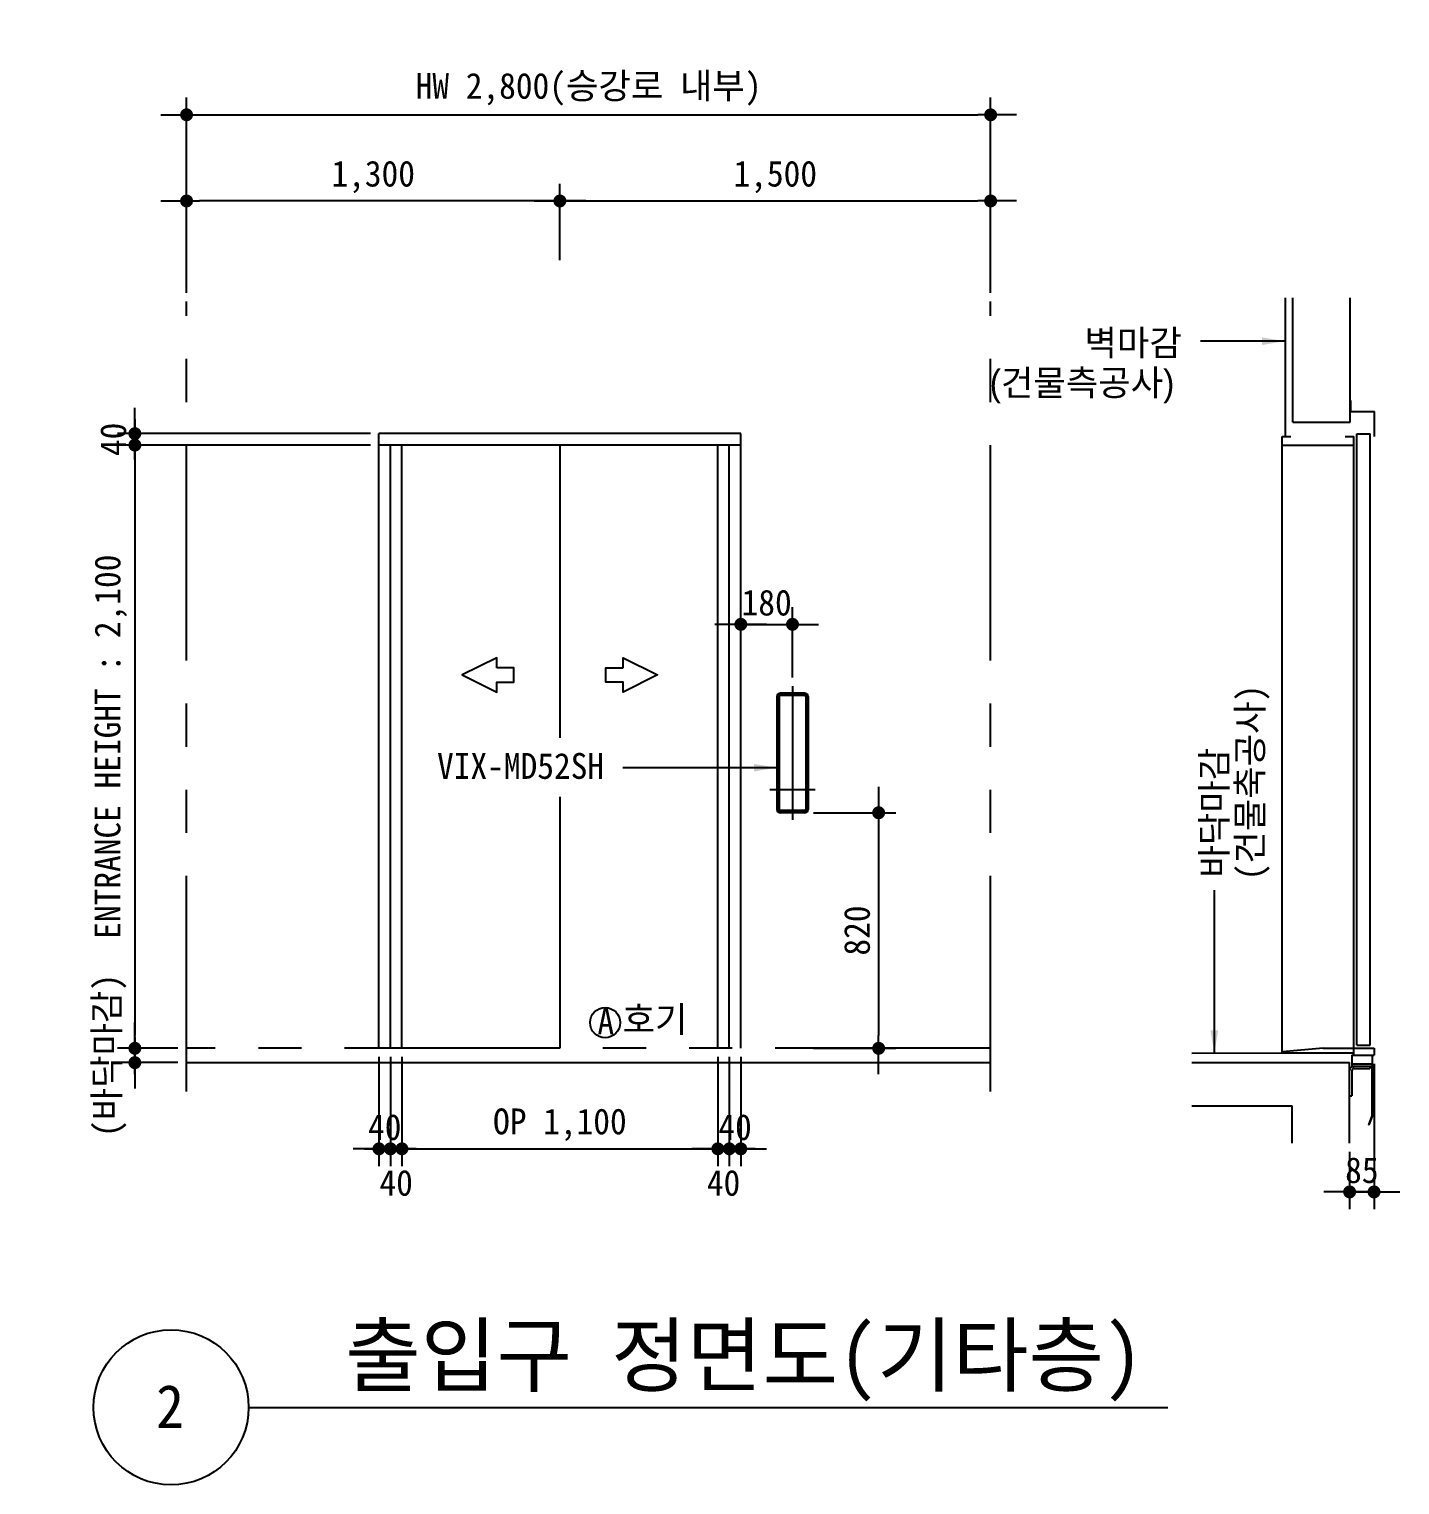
# Model space of a CAD drawing. Extents: x -9109 to 174251, y 57759 to 115528.
# Drawn here: x 47830 to 52604, y 91550 to 96618 of the extents above; entities that cross this region are included whole.
import ezdxf
from ezdxf.enums import TextEntityAlignment as Align

# ---------------------------------------------------------------- set-up
doc = ezdxf.new("R2010")
doc.units = 0
doc.header["$LTSCALE"] = 600
doc.header["$MEASUREMENT"] = 0
doc.linetypes.add('CENTER', pattern=[2, 1.25, -0.25, 0.25, -0.25])
doc.linetypes.add('PHANTOM', pattern=[2.5, 1.25, -0.25, 0.25, -0.25, 0.25, -0.25])
doc.layers.get('0').update_dxf_attribs({"linetype": 'CONTINUOUS'})
for name, color, linetype in [('1', 3, 'CONTINUOUS'), ('3', 1, 'CENTER'), ('4', 6, 'PHANTOM'), ('A-DIMS', 7, 'CONTINUOUS')]:
    doc.layers.add(name, color=color, linetype=linetype)
for name, color, linetype, lineweight in [('A-MKXS-LEAD', 7, 'CONTINUOUS', 25), ('A-XXXX-SYMB', 7, 'CONTINUOUS', 25), ('A-XXXX-TXT1', 3, 'CONTINUOUS', 25), ('A-XXXX-TXT2', 3, 'CONTINUOUS', 25)]:
    doc.layers.add(name, color=color, linetype=linetype, lineweight=lineweight)
doc.styles.add('HY울릉도L', font='')
doc.styles.add('OTIS', font='')
doc.styles.add('굴림', font='')
doc.styles.add('돋움', font='')
doc.styles.add('돋움체', font='')
doc.styles.get('HY울릉도L').set_extended_font_data('Dotum')
doc.styles.get('OTIS').set_extended_font_data('Dotum')
doc.styles.get('굴림').set_extended_font_data('Dotum')
doc.styles.get('돋움').set_extended_font_data('DotumChe')
doc.styles.get('돋움체').set_extended_font_data('DotumChe')
doc.dimstyles.new('CDIM', dxfattribs={"dimtxt": 3, "dimasz": 1.5, "dimexe": 2, "dimexo": 1, "dimgap": 1, "dimtad": 1, "dimdec": 0, "dimrnd": 0.5, "dimzin": 0, "dimdsep": 32, "dimlunit": 6, "dimtxsty": 'HY울릉도L', "dimblk1": '_CIDOT', "dimblk2": '_CIDOT', "dimsah": 1, "dimcen": 5.5, "dimclrd": 2, "dimclre": 2, "dimclrt": 7, "dimadec": 0, "dimazin": 0, "dimtfac": 1, "dimtdec": 0, "dimtix": 1, "dimtmove": 2, "dimatfit": 1, "dimldrblk": '_CIDOT', "dimfxl": 1, "dimtolj": 1, "dimtzin": 0, "dimlwd": -1, "dimarcsym": 0})
doc.dimstyles.new('OTIS', dxfattribs={"dimscale": 100, "dimtxt": 2.25, "dimasz": 2, "dimexe": 0.8, "dimexo": 0.8, "dimgap": 0.7, "dimtad": 1, "dimdsep": 46, "dimtxsty": '굴림', "dimblk": 'DOT', "dimcen": 0, "dimclrd": 3, "dimclre": 3, "dimclrt": 3, "dimadec": 0, "dimazin": 0, "dimtfac": 1, "dimtmove": 0, "dimatfit": 3, "dimfxl": 1, "dimtolj": 1, "dimarcsym": 0})

# ---------------------------------------------------------------- blocks, each defined once
blk = doc.blocks.new('_CIDOT')
at = {"color": 0, "linetype": 'ByBlock'}
blk.add_line((2, 0), (-1, 0), dxfattribs=at)
at = {"color": 0, "linetype": 'ByBlock', "const_width": 0.5}
blk.add_lwpolyline([(-0.25, 0, 1), (0.25, 0, 1)], format="xyb", close=True, dxfattribs=at)
blk = doc.blocks.new('*D248')
at = {"layer": 'A-DIMS', "lineweight": -2, "transparency": 16777216}
for p, q in [((49018.7, 95169.9), (48138.7, 95169.9)), ((48348.7, 93069.9), (48138.7, 93069.9))]:
    blk.add_line(p, q, dxfattribs=at)
at = {"layer": 'A-DIMS', "transparency": 16777216}
blk.add_line((48198.7, 95124.9), (48198.7, 93114.9), dxfattribs=at)
at = {"layer": 'A-DIMS', "transparency": 16777216, "xscale": 45, "yscale": 45, "zscale": 45}
for p, rotation in [((48198.7, 95169.9), 90), ((48198.7, 93069.9), 270)]:
    blk.add_blockref('_CIDOT', p, dxfattribs=dict(at, rotation=rotation))
at = {"layer": 'A-DIMS', "color": 3, "transparency": 16777216, "insert": (48114.9, 94119.9), "char_height": 90, "attachment_point": 5, "rotation": 90, "style": '돋움체'}
blk.add_mtext('\\A1;ENTRANCE HEIGHT : 2,100', dxfattribs=at)
blk = doc.blocks.new('*D250')
at = {"layer": 'A-DIMS', "lineweight": -2, "transparency": 16777216}
for p, q in [((48378.7, 95699.9), (48378.7, 96079.9)), ((49678.7, 95813.9), (49678.7, 96079.9))]:
    blk.add_line(p, q, dxfattribs=at)
at = {"layer": 'A-DIMS', "transparency": 16777216}
blk.add_line((49633.7, 96019.9), (48423.7, 96019.9), dxfattribs=at)
at = {"layer": 'A-DIMS', "transparency": 16777216, "xscale": 45, "yscale": 45, "zscale": 45, "rotation": 180}
blk.add_blockref('_CIDOT', (48378.7, 96019.9), dxfattribs=at)
at = {"layer": 'A-DIMS', "transparency": 16777216, "xscale": 45, "yscale": 45, "zscale": 45}
blk.add_blockref('_CIDOT', (49678.7, 96019.9), dxfattribs=at)
at = {"layer": 'A-DIMS', "color": 3, "transparency": 16777216, "insert": (49028.7, 96103.5), "char_height": 90, "attachment_point": 5, "style": '돋움체'}
blk.add_mtext('\\A1;1,300', dxfattribs=at)
blk = doc.blocks.new('*D251')
at = {"layer": 'A-DIMS', "lineweight": -2, "transparency": 16777216}
for p, q in [((49678.7, 95813.9), (49678.7, 96079.9)), ((51178.7, 95699.9), (51178.7, 96079.9))]:
    blk.add_line(p, q, dxfattribs=at)
at = {"layer": 'A-DIMS', "transparency": 16777216}
blk.add_line((49723.7, 96019.9), (51133.7, 96019.9), dxfattribs=at)
at = {"layer": 'A-DIMS', "transparency": 16777216, "xscale": 45, "yscale": 45, "zscale": 45, "rotation": 180}
blk.add_blockref('_CIDOT', (49678.7, 96019.9), dxfattribs=at)
at = {"layer": 'A-DIMS', "transparency": 16777216, "xscale": 45, "yscale": 45, "zscale": 45}
blk.add_blockref('_CIDOT', (51178.7, 96019.9), dxfattribs=at)
at = {"layer": 'A-DIMS', "color": 3, "transparency": 16777216, "insert": (50428.7, 96103.5), "char_height": 90, "attachment_point": 5, "style": '돋움체'}
blk.add_mtext('\\A1;1,500', dxfattribs=at)
blk = doc.blocks.new('*D252')
at = {"layer": 'A-DIMS', "lineweight": -2, "transparency": 16777216}
for p, q in [((48378.7, 95699.9), (48378.7, 96379.9)), ((51178.7, 95699.9), (51178.7, 96379.9))]:
    blk.add_line(p, q, dxfattribs=at)
at = {"layer": 'A-DIMS', "transparency": 16777216}
blk.add_line((48423.7, 96319.9), (51133.7, 96319.9), dxfattribs=at)
at = {"layer": 'A-DIMS', "transparency": 16777216, "xscale": 45, "yscale": 45, "zscale": 45, "rotation": 180}
blk.add_blockref('_CIDOT', (48378.7, 96319.9), dxfattribs=at)
at = {"layer": 'A-DIMS', "transparency": 16777216, "xscale": 45, "yscale": 45, "zscale": 45}
blk.add_blockref('_CIDOT', (51178.7, 96319.9), dxfattribs=at)
at = {"layer": 'A-DIMS', "color": 3, "transparency": 16777216, "insert": (49778.7, 96408.8), "char_height": 90, "attachment_point": 5, "style": '돋움체'}
blk.add_mtext('\\A1;HW 2,800(승강로 내부)', dxfattribs=at)
blk = doc.blocks.new('*D258')
at = {"layer": 'A-DIMS', "lineweight": -2, "transparency": 16777216}
for p, q in [((49128.7, 93039.9), (49128.7, 92659.9)), ((50228.7, 93039.9), (50228.7, 92659.9))]:
    blk.add_line(p, q, dxfattribs=at)
at = {"layer": 'A-DIMS', "transparency": 16777216}
blk.add_line((49173.7, 92719.9), (50183.7, 92719.9), dxfattribs=at)
at = {"layer": 'A-DIMS', "transparency": 16777216, "xscale": 45, "yscale": 45, "zscale": 45, "rotation": 180}
blk.add_blockref('_CIDOT', (49128.7, 92719.9), dxfattribs=at)
at = {"layer": 'A-DIMS', "transparency": 16777216, "xscale": 45, "yscale": 45, "zscale": 45}
blk.add_blockref('_CIDOT', (50228.7, 92719.9), dxfattribs=at)
at = {"layer": 'A-DIMS', "color": 3, "transparency": 16777216, "insert": (49678.7, 92803.8), "char_height": 90, "attachment_point": 5, "style": '돋움체'}
blk.add_mtext('\\A1;OP 1,100', dxfattribs=at)
blk = doc.blocks.new('*D259')
at = {"layer": 'A-DIMS', "lineweight": -2, "transparency": 16777216}
for p, q in [((49048.7, 93039.9), (49048.7, 92659.9)), ((49088.7, 93039.9), (49088.7, 92659.9))]:
    blk.add_line(p, q, dxfattribs=at)
at = {"layer": 'A-DIMS', "transparency": 16777216}
for p, q in [((49003.7, 92719.9), (48958.7, 92719.9)), ((49088.7, 92719.9), (49048.7, 92719.9)), ((49133.7, 92719.9), (49178.7, 92719.9))]:
    blk.add_line(p, q, dxfattribs=at)
at = {"layer": 'A-DIMS', "transparency": 16777216, "xscale": 45, "yscale": 45, "zscale": 45, "rotation": 180}
blk.add_blockref('_CIDOT', (49088.7, 92719.9), dxfattribs=at)
at = {"layer": 'A-DIMS', "transparency": 16777216, "xscale": 45, "yscale": 45, "zscale": 45}
blk.add_blockref('_CIDOT', (49048.7, 92719.9), dxfattribs=at)
at = {"layer": 'A-DIMS', "color": 3, "transparency": 16777216, "insert": (49068.7, 92795), "char_height": 90, "attachment_point": 5, "style": '돋움체'}
blk.add_mtext('\\A1;40', dxfattribs=at)
blk = doc.blocks.new('*D260')
at = {"layer": 'A-DIMS', "lineweight": -2, "transparency": 16777216}
for p, q in [((49088.7, 93039.9), (49088.7, 92659.9)), ((49128.7, 93039.9), (49128.7, 92659.9))]:
    blk.add_line(p, q, dxfattribs=at)
at = {"layer": 'A-DIMS', "transparency": 16777216}
for p, q in [((49043.7, 92719.9), (48998.7, 92719.9)), ((49088.7, 92719.9), (49128.7, 92719.9)), ((49173.7, 92719.9), (49218.7, 92719.9))]:
    blk.add_line(p, q, dxfattribs=at)
at = {"layer": 'A-DIMS', "transparency": 16777216, "xscale": 45, "yscale": 45, "zscale": 45, "rotation": 180}
blk.add_blockref('_CIDOT', (49128.7, 92719.9), dxfattribs=at)
at = {"layer": 'A-DIMS', "transparency": 16777216, "xscale": 45, "yscale": 45, "zscale": 45}
blk.add_blockref('_CIDOT', (49088.7, 92719.9), dxfattribs=at)
at = {"layer": 'A-DIMS', "color": 3, "transparency": 16777216, "insert": (49108.7, 92600.9), "char_height": 90, "attachment_point": 5, "style": '돋움체'}
blk.add_mtext('\\A1;40', dxfattribs=at)
blk = doc.blocks.new('*D261')
at = {"layer": 'A-DIMS', "lineweight": -2, "transparency": 16777216}
for p, q in [((50268.7, 93039.9), (50268.7, 92659.9)), ((50308.7, 93039.9), (50308.7, 92659.9))]:
    blk.add_line(p, q, dxfattribs=at)
at = {"layer": 'A-DIMS', "transparency": 16777216}
for p, q in [((50223.7, 92719.9), (50178.7, 92719.9)), ((50268.7, 92719.9), (50308.7, 92719.9)), ((50353.7, 92719.9), (50398.7, 92719.9))]:
    blk.add_line(p, q, dxfattribs=at)
at = {"layer": 'A-DIMS', "transparency": 16777216, "xscale": 45, "yscale": 45, "zscale": 45, "rotation": 180}
blk.add_blockref('_CIDOT', (50308.7, 92719.9), dxfattribs=at)
at = {"layer": 'A-DIMS', "transparency": 16777216, "xscale": 45, "yscale": 45, "zscale": 45}
blk.add_blockref('_CIDOT', (50268.7, 92719.9), dxfattribs=at)
at = {"layer": 'A-DIMS', "color": 3, "transparency": 16777216, "insert": (50288.7, 92795), "char_height": 90, "attachment_point": 5, "style": '돋움체'}
blk.add_mtext('\\A1;40', dxfattribs=at)
blk = doc.blocks.new('*D262')
at = {"layer": 'A-DIMS', "lineweight": -2, "transparency": 16777216}
for p, q in [((50228.7, 93039.9), (50228.7, 92659.9)), ((50268.7, 93039.9), (50268.7, 92659.9))]:
    blk.add_line(p, q, dxfattribs=at)
at = {"layer": 'A-DIMS', "transparency": 16777216}
for p, q in [((50183.7, 92719.9), (50138.7, 92719.9)), ((50268.7, 92719.9), (50228.7, 92719.9)), ((50313.7, 92719.9), (50358.7, 92719.9))]:
    blk.add_line(p, q, dxfattribs=at)
at = {"layer": 'A-DIMS', "transparency": 16777216, "xscale": 45, "yscale": 45, "zscale": 45, "rotation": 180}
blk.add_blockref('_CIDOT', (50268.7, 92719.9), dxfattribs=at)
at = {"layer": 'A-DIMS', "transparency": 16777216, "xscale": 45, "yscale": 45, "zscale": 45}
blk.add_blockref('_CIDOT', (50228.7, 92719.9), dxfattribs=at)
at = {"layer": 'A-DIMS', "color": 3, "transparency": 16777216, "insert": (50248.7, 92600.9), "char_height": 90, "attachment_point": 5, "style": '돋움체'}
blk.add_mtext('\\A1;40', dxfattribs=at)
blk = doc.blocks.new('*D265')
at = {"layer": 'A-DIMS', "transparency": 16777216}
for p, q in [((48198.7, 93114.9), (48198.7, 93159.9)), ((48198.7, 93069.9), (48198.7, 93019.9)), ((48198.7, 92974.9), (48198.7, 92929.9))]:
    blk.add_line(p, q, dxfattribs=at)
at = {"layer": 'A-DIMS', "lineweight": -2, "transparency": 16777216}
for p, q in [((48348.7, 93069.9), (48138.7, 93069.9)), ((48348.7, 93019.9), (48138.7, 93019.9))]:
    blk.add_line(p, q, dxfattribs=at)
at = {"layer": 'A-DIMS', "transparency": 16777216, "xscale": 45, "yscale": 45, "zscale": 45}
for p, rotation in [((48198.7, 93069.9), 270), ((48198.7, 93019.9), 90)]:
    blk.add_blockref('_CIDOT', p, dxfattribs=dict(at, rotation=rotation))
at = {"layer": 'A-DIMS', "color": 3, "transparency": 16777216, "insert": (48112.1, 93044.9), "char_height": 90, "attachment_point": 5, "rotation": 90, "style": '돋움체'}
blk.add_mtext('\\A1;(바닥마감)', dxfattribs=at)
blk = doc.blocks.new('방향')
at = {"layer": '1'}
blk.add_lwpolyline([(-220, 25), (-220, 60), (-340, 0), (-220, -60), (-220, -25), (-160, -25), (-160, 25)], close=True, dxfattribs=at)
blk = doc.blocks.new('*D267')
at = {"layer": 'A-DIMS', "transparency": 16777216}
for p, q in [((48198.7, 95254.9), (48198.7, 95299.9)), ((48198.7, 95169.9), (48198.7, 95209.9)), ((48198.7, 95124.9), (48198.7, 95079.9))]:
    blk.add_line(p, q, dxfattribs=at)
at = {"layer": 'A-DIMS', "lineweight": -2, "transparency": 16777216}
for p, q in [((49018.7, 95209.9), (48138.7, 95209.9)), ((49018.7, 95169.9), (48138.7, 95169.9))]:
    blk.add_line(p, q, dxfattribs=at)
at = {"layer": 'A-DIMS', "transparency": 16777216, "xscale": 45, "yscale": 45, "zscale": 45}
for p, rotation in [((48198.7, 95169.9), 90), ((48198.7, 95209.9), 270)]:
    blk.add_blockref('_CIDOT', p, dxfattribs=dict(at, rotation=rotation))
at = {"layer": 'A-DIMS', "color": 3, "transparency": 16777216, "insert": (48123.7, 95189.9), "char_height": 90, "attachment_point": 5, "rotation": 90, "style": '돋움체'}
blk.add_mtext('\\A1;40', dxfattribs=at)
blk = doc.blocks.new('*D268')
at = {"layer": 'A-DIMS', "lineweight": -2, "transparency": 16777216}
for p, q in [((52513.7, 93016.2), (52513.7, 92509.9)), ((52428.7, 92709.9), (52428.7, 92509.9))]:
    blk.add_line(p, q, dxfattribs=at)
at = {"layer": 'A-DIMS', "transparency": 16777216}
for p, q in [((52383.7, 92569.9), (52338.7, 92569.9)), ((52513.7, 92569.9), (52428.7, 92569.9)), ((52558.7, 92569.9), (52603.7, 92569.9))]:
    blk.add_line(p, q, dxfattribs=at)
at = {"layer": 'A-DIMS', "transparency": 16777216, "xscale": 45, "yscale": 45, "zscale": 45}
blk.add_blockref('_CIDOT', (52428.7, 92569.9), dxfattribs=at)
at = {"layer": 'A-DIMS', "transparency": 16777216, "xscale": 45, "yscale": 45, "zscale": 45, "rotation": 180}
blk.add_blockref('_CIDOT', (52513.7, 92569.9), dxfattribs=at)
at = {"layer": 'A-DIMS', "color": 3, "transparency": 16777216, "insert": (52471.2, 92645), "char_height": 90, "attachment_point": 5, "style": '돋움체'}
blk.add_mtext('\\A1;85', dxfattribs=at)
blk = doc.blocks.new('*D271')
at = {"layer": 'A-DIMS', "lineweight": -2, "transparency": 16777216}
for p, q in [((50308.7, 94360.9), (50308.7, 94605.9)), ((50488.7, 94360.9), (50488.7, 94605.9))]:
    blk.add_line(p, q, dxfattribs=at)
at = {"layer": 'A-DIMS', "transparency": 16777216}
for p, q in [((50263.7, 94545.9), (50218.7, 94545.9)), ((50308.7, 94545.9), (50488.7, 94545.9)), ((50533.7, 94545.9), (50578.7, 94545.9))]:
    blk.add_line(p, q, dxfattribs=at)
at = {"layer": 'A-DIMS', "transparency": 16777216, "xscale": 45, "yscale": 45, "zscale": 45}
blk.add_blockref('_CIDOT', (50308.7, 94545.9), dxfattribs=at)
at = {"layer": 'A-DIMS', "transparency": 16777216, "xscale": 45, "yscale": 45, "zscale": 45, "rotation": 180}
blk.add_blockref('_CIDOT', (50488.7, 94545.9), dxfattribs=at)
at = {"layer": 'A-DIMS', "color": 3, "transparency": 16777216, "insert": (50398.7, 94621), "char_height": 90, "attachment_point": 5, "style": '돋움체'}
blk.add_mtext('\\A1;180', dxfattribs=at)
blk = doc.blocks.new('VIX')
for p, q in [((-54, 325), (-54, -69)), ((43, 336), (-43, 336)), ((54, 325), (54, -69)), ((43, -80), (-43, -80))]:
    blk.add_line(p, q)
for centre, start, end in [((-43, 325), 90, 180), ((43, 325), 0, 90), ((-43, -69), 180, 270), ((43, -69), 270, 0)]:
    blk.add_arc(centre, 11, start, end)
at = {"layer": '1'}
for p, q in [((-54, 325.5), (-46, 325.5)), ((-54, 325), (-46, 325)), ((-48, 325), (-48, -69)), ((-46, 325), (-46, -69)), ((43, 330), (-43, 330)), ((43.2, 328), (-43, 328)), ((54, 325.5), (46, 325.5)), ((46, 325), (46, -69)), ((54, 325), (46, 325)), ((48, 325), (48, -69)), ((-54, -69), (-46, -69)), ((-54, -69.5), (-46, -69.5)), ((43, -72), (-43, -72)), ((43, -74), (-43, -74)), ((54, -69), (46, -69)), ((54, -69.5), (46, -69.5))]:
    blk.add_line(p, q, dxfattribs=at)
for centre, radius, start, end in [((-43, 325), 5, 90, 174.2608), ((-43, 325), 3, 90, 180), ((43, 325), 5, 5.7392, 90), ((43, 325), 3, 0, 90), ((-43, -69), 5, 185.7392, 270), ((-43, -69), 3, 180, 270), ((43, -69), 3, 270, 0), ((43, -69), 5, 270, 354.2608)]:
    blk.add_arc(centre, radius, start, end, dxfattribs=at)
at = {"layer": '3'}
for p, q in [((0, 361), (0, -105)), ((79, 0), (-79, 0))]:
    blk.add_line(p, q, dxfattribs=at)
blk = doc.blocks.new('*D272')
at = {"layer": 'A-DIMS', "lineweight": -2, "transparency": 16777216}
for p, q in [((50561.7, 93889.9), (50848.7, 93889.9)), ((50561.7, 93069.9), (50848.7, 93069.9))]:
    blk.add_line(p, q, dxfattribs=at)
at = {"layer": 'A-DIMS', "transparency": 16777216}
blk.add_line((50788.7, 93844.9), (50788.7, 93114.9), dxfattribs=at)
at = {"layer": 'A-DIMS', "transparency": 16777216, "xscale": 45, "yscale": 45, "zscale": 45}
for p, rotation in [((50788.7, 93889.9), 90), ((50788.7, 93069.9), 270)]:
    blk.add_blockref('_CIDOT', p, dxfattribs=dict(at, rotation=rotation))
at = {"layer": 'A-DIMS', "color": 3, "transparency": 16777216, "insert": (50713.7, 93479.9), "char_height": 90, "attachment_point": 5, "rotation": 90, "style": '돋움체'}
blk.add_mtext('\\A1;820', dxfattribs=at)

msp = doc.modelspace()

# ---------------------------------------------------------------- linework, layer by layer
for p, q in [((52230.7, 95249.9), (52230.7, 95683.1)), ((52430.7, 95249.9), (52430.7, 95683.1)), ((52432.7, 95285.3), (52432.7, 95325.8)), ((52459.9, 95285.3), (52432.7, 95285.3)), ((52439.5, 95287.4), (52515.7, 95287.4)), ((52515.7, 95199.8), (52515.7, 95287.4)), ((52230.7, 95249.9), (52430.7, 95249.9)), ((49048.7, 93069.9), (49048.7, 95209.9)), ((50308.7, 95209.9), (49048.7, 95209.9)), ((50308.7, 93069.9), (50308.7, 95209.9)), ((52193.7, 93052.9), (52193.7, 95199.9)), ((52193.7, 95199.9), (52223.7, 95199.9)), ((52413.7, 95199.9), (52443.7, 95199.9)), ((52443.7, 93046.2), (52443.7, 95199.9)), ((52453.7, 93080.9), (52453.7, 95208.9)), ((52453.7, 95208.9), (52500.7, 95208.9)), ((52453.7, 95208.9), (52500.7, 95208.9)), ((52500.7, 93080.9), (52500.7, 95208.9)), ((50308.7, 95169.9), (49048.7, 95169.9)), ((49088.7, 93069.9), (49088.7, 95169.9)), ((49128.7, 93069.9), (49128.7, 95169.9)), ((49678.7, 95169.9), (49678.7, 94151.2)), ((50228.7, 93069.9), (50228.7, 95169.9)), ((50268.7, 93069.9), (50268.7, 95169.9)), ((52193.7, 95169.9), (52443.7, 95169.9)), ((49678.7, 93945.9), (49678.7, 93069.9)), ((52194.8, 93054), (52443.7, 93054)), ((52443.7, 93069.9), (52513.7, 93069.9)), ((48378.7, 93019.9), (51178.7, 93019.9)), ((51878.7, 93019.9), (52428.7, 93019.9)), ((52428.7, 92739.9), (52428.7, 93019.9)), ((52435.9, 93007.8), (52507.5, 93007.8)), ((52506.3, 93007.8), (52506.3, 92834)), ((52507.5, 93046.2), (52507.5, 93007.8)), ((52507.5, 93007.8), (52507.5, 92834)), ((52436.7, 92991.8), (52436.7, 92904.1)), ((52444.7, 92999.8), (52499.3, 92999.8)), ((52428.7, 92904.1), (52436.7, 92904.1)), ((51878.7, 92869.9), (52228.7, 92869.9)), ((52228.7, 92739.9), (52228.7, 92869.9)), ((52506.4, 92834.5), (52494.1, 92804)), ((52495.2, 92803.5), (52494.1, 92804)), ((52507.5, 92834), (52495.2, 92803.5))]:
    msp.add_line(p, q)
at = {"color": 7}
for p, q in [((52441, 93069.9), (52443.7, 93069.9)), ((52453.7, 93080.9), (52500.7, 93080.9)), ((52513.7, 93069.9), (52513.7, 93046.2)), ((52435.9, 93046.2), (52435.9, 93007.8)), ((52435.9, 93046.2), (52513.7, 93046.2)), ((52435.9, 93015.4), (52507.5, 93015.4)), ((52499.3, 93007.8), (52499.3, 92999.8))]:
    msp.add_line(p, q, dxfattribs=at)
for radius in [16, 8]:
    msp.add_arc((52444.7, 92991.8), radius, 90, 180)
at = {"layer": '1'}
msp.add_circle((49836.2, 93159.2), 52.5, dxfattribs=at)
at = {"layer": '4'}
for p, q in [((48378.7, 92919.9), (48378.7, 95669.9)), ((51178.7, 92919.9), (51178.7, 95669.9)), ((52204, 95683.1), (52204, 95199.9)), ((51178.7, 93069.9), (48378.7, 93069.9)), ((52336.7, 93069.9), (52194.8, 93058.1)), ((52336.7, 93069.9), (52443.7, 93069.9)), ((52193.7, 93052.9), (51878.7, 93051.4))]:
    msp.add_line(p, q, dxfattribs=at)
at = {"layer": 'A-XXXX-SYMB'}
msp.add_line((48594.7, 91819.9), (51795.4, 91819.9), dxfattribs=at)
msp.add_circle((48324.7, 91819.9), 270, dxfattribs=at)

# ---------------------------------------------------------------- block references
msp.add_blockref('VIX', (50488.7, 93969.9))
at = {"layer": '1'}
msp.add_blockref('방향', (49678.7, 94369.9), dxfattribs=at)
at = {"layer": '1', "xscale": -1}
msp.add_blockref('방향', (49678.7, 94369.9), dxfattribs=at)

# ---------------------------------------------------------------- texts
at = {"layer": '1', "style": 'OTIS'}
for s, p in [('벽마감', (51505.5, 95481.2)), ('(건물측공사)', (51175.4, 95342.2))]:
    msp.add_text(s, height=90, dxfattribs=at).set_placement(p)
at = {"layer": 'A-XXXX-TXT1', "style": '돋움체'}
msp.add_text('출입구 정면도(기타층)', height=210, dxfattribs=at).set_placement((51709.6, 91833.5), align=Align.BOTTOM_RIGHT)
msp.add_text('2', height=150, dxfattribs=at).set_placement((48321.2, 91823.2), align=Align.MIDDLE)
at = {"layer": 'A-XXXX-TXT2', "style": '돋움'}
for s, p in [('(건물축공사)', (52126.3, 93654.5)), ('바닥마감', (52001.7, 93664.4))]:
    msp.add_text(s, height=90, rotation=90, dxfattribs=at).set_placement(p)
for s, p in [('VIX-MD52SH', (49251, 94008)), ('호기', (49897, 93125.7))]:
    msp.add_text(s, height=90, dxfattribs=at).set_placement(p)
msp.add_text('A', height=90, dxfattribs=at).set_placement((49838.4, 93163.5), align=Align.MIDDLE_CENTER)

# ---------------------------------------------------------------- dimensions: what is measured, and where the dimension line sits
at = {"layer": 'A-DIMS'}
for base, p1, p2, text, picture, middle in [((51178.7, 96319.9), (48378.7, 95669.9), (51178.7, 95669.9), 'HW <>(승강로 내부)', '*D252', (49778.7, 96408.8)), ((50228.7, 92719.9), (49128.7, 93069.9), (50228.7, 93069.9), 'OP <>', '*D258', (49678.7, 92803.8))]:
    dim = msp.add_linear_dim(base=base, p1=p1, p2=p2, text=text, dimstyle='CDIM', override={"dimscale": 30, "dimtxsty": '돋움체', "dimclrd": 256, "dimclre": 256, "dimclrt": 3}, dxfattribs=at)
    dim.commit()
    dim.dimension.update_dxf_attribs({"geometry": picture, "text_midpoint": middle})
for base, p1, p2, picture, middle in [((48378.7, 96019.9), (49678.7, 95783.9), (48378.7, 95669.9), '*D250', (49028.7, 96103.5)), ((50488.7, 94545.9), (50308.7, 94330.9), (50488.7, 94330.9), '*D271', (50398.7, 94621)), ((49048.7, 92719.9), (49088.7, 93069.9), (49048.7, 93069.9), '*D259', (49068.7, 92795)), ((52428.7, 92569.9), (52513.7, 93046.2), (52428.7, 92739.9), '*D268', (52471.2, 92645))]:
    dim = msp.add_linear_dim(base=base, p1=p1, p2=p2, dimstyle='CDIM', override={"dimscale": 30, "dimtxsty": '돋움체', "dimclrd": 256, "dimclre": 256, "dimclrt": 3}, dxfattribs=at)
    dim.commit()
    dim.dimension.update_dxf_attribs({"geometry": picture, "text_midpoint": middle})
for base, p1, p2, angle, picture, middle in [((51178.7, 96019.9), (49678.7, 95783.9), (51178.7, 95669.9), 180, '*D251', (50428.7, 96103.5)), ((48198.7, 95209.9), (49048.7, 95169.9), (49048.7, 95209.9), 90, '*D267', (48123.7, 95189.9)), ((50788.7, 93069.9), (50531.7, 93889.9), (50531.7, 93069.9), 90, '*D272', (50713.7, 93479.9)), ((50308.7, 92719.9), (50268.7, 93069.9), (50308.7, 93069.9), 180, '*D261', (50288.7, 92795))]:
    dim = msp.add_linear_dim(base=base, p1=p1, p2=p2, angle=angle, dimstyle='CDIM', override={"dimscale": 30, "dimtxsty": '돋움체', "dimclrd": 256, "dimclre": 256, "dimclrt": 3}, dxfattribs=at)
    dim.commit()
    dim.dimension.update_dxf_attribs({"geometry": picture, "text_midpoint": middle})
for base, p1, p2, text, picture, middle in [((48198.7, 93069.9), (49048.7, 95169.9), (48378.7, 93069.9), 'ENTRANCE HEIGHT : <>', '*D248', (48114.9, 94119.9)), ((48198.7, 93019.9), (48378.7, 93069.9), (48378.7, 93019.9), '(바닥마감)', '*D265', (48112.1, 93044.9))]:
    dim = msp.add_linear_dim(base=base, p1=p1, p2=p2, angle=90, text=text, dimstyle='CDIM', override={"dimscale": 30, "dimtxsty": '돋움체', "dimclrd": 256, "dimclre": 256, "dimclrt": 3}, dxfattribs=at)
    dim.commit()
    dim.dimension.update_dxf_attribs({"geometry": picture, "text_midpoint": middle})
dim = msp.add_linear_dim(base=(49128.7, 92719.9), p1=(49088.7, 93069.9), p2=(49128.7, 93069.9), dimstyle='CDIM', override={"dimscale": 30, "dimtxsty": '돋움체', "dimclrd": 256, "dimclre": 256, "dimclrt": 3}, dxfattribs=at)
dim.commit()
dim.dimension.update_dxf_attribs({"geometry": '*D260', "text_midpoint": (49108.7, 92600.9), "dimtype": 160})
dim = msp.add_linear_dim(base=(50228.7, 92719.9), p1=(50268.7, 93069.9), p2=(50228.7, 93069.9), angle=180, dimstyle='CDIM', override={"dimscale": 30, "dimtxsty": '돋움체', "dimclrd": 256, "dimclre": 256, "dimclrt": 3}, dxfattribs=at)
dim.commit()
dim.dimension.update_dxf_attribs({"geometry": '*D262', "text_midpoint": (50248.7, 92600.9), "dimtype": 160})

# ---------------------------------------------------------------- leaders
at = {"layer": 'A-MKXS-LEAD'}
for points in [[(52204, 95531.7), (51909.8, 95531.7)], [(50434.7, 94046.8), (49897.7, 94046.8)], [(51957.6, 93051.9), (51957.6, 93620.5)]]:
    msp.add_leader(points, dimstyle='OTIS', override={"dimscale": 40, "dimtad": 0, "dimtxsty": 'OTIS', "dimclrd": 256, "dimatfit": 0}, dxfattribs=at)

doc.saveas('drawing.dxf')
